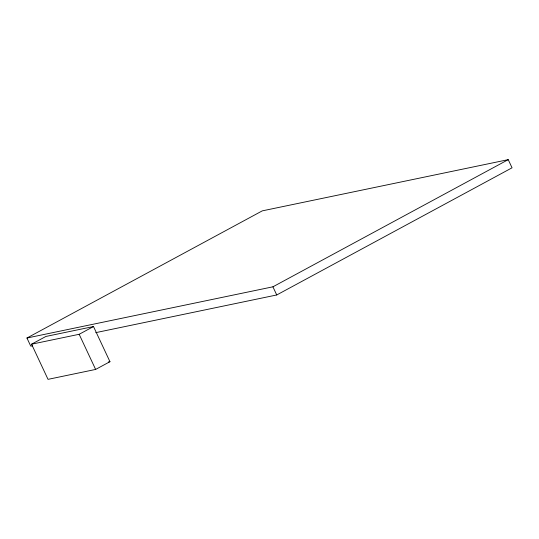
<?xml version="1.0" encoding="UTF-8"?>
<svg xmlns="http://www.w3.org/2000/svg" width="539" height="539" viewBox="0 0 539 539"><rect width="100%" height="100%" fill="white"/><g stroke="black" fill="none" stroke-linecap="round" stroke-linejoin="round"><path stroke-width="0.81" d="M32.414 345.829L30.77 346.173L26.95 338.02L262.257 210.87L508.23 159.652L512.05 167.804L276.743 294.961L95.76 332.644M31.565 344.205L45.889 336.457L93.496 326.546L109.956 361.689L95.625 369.431L48.025 379.348L31.565 344.205L79.166 334.288L93.496 326.546M26.95 338.02L272.923 286.809L508.23 159.652M108.319 362.033L109.956 361.689M272.923 286.809L276.743 294.961M79.166 334.288L95.625 369.431"/></g></svg>
